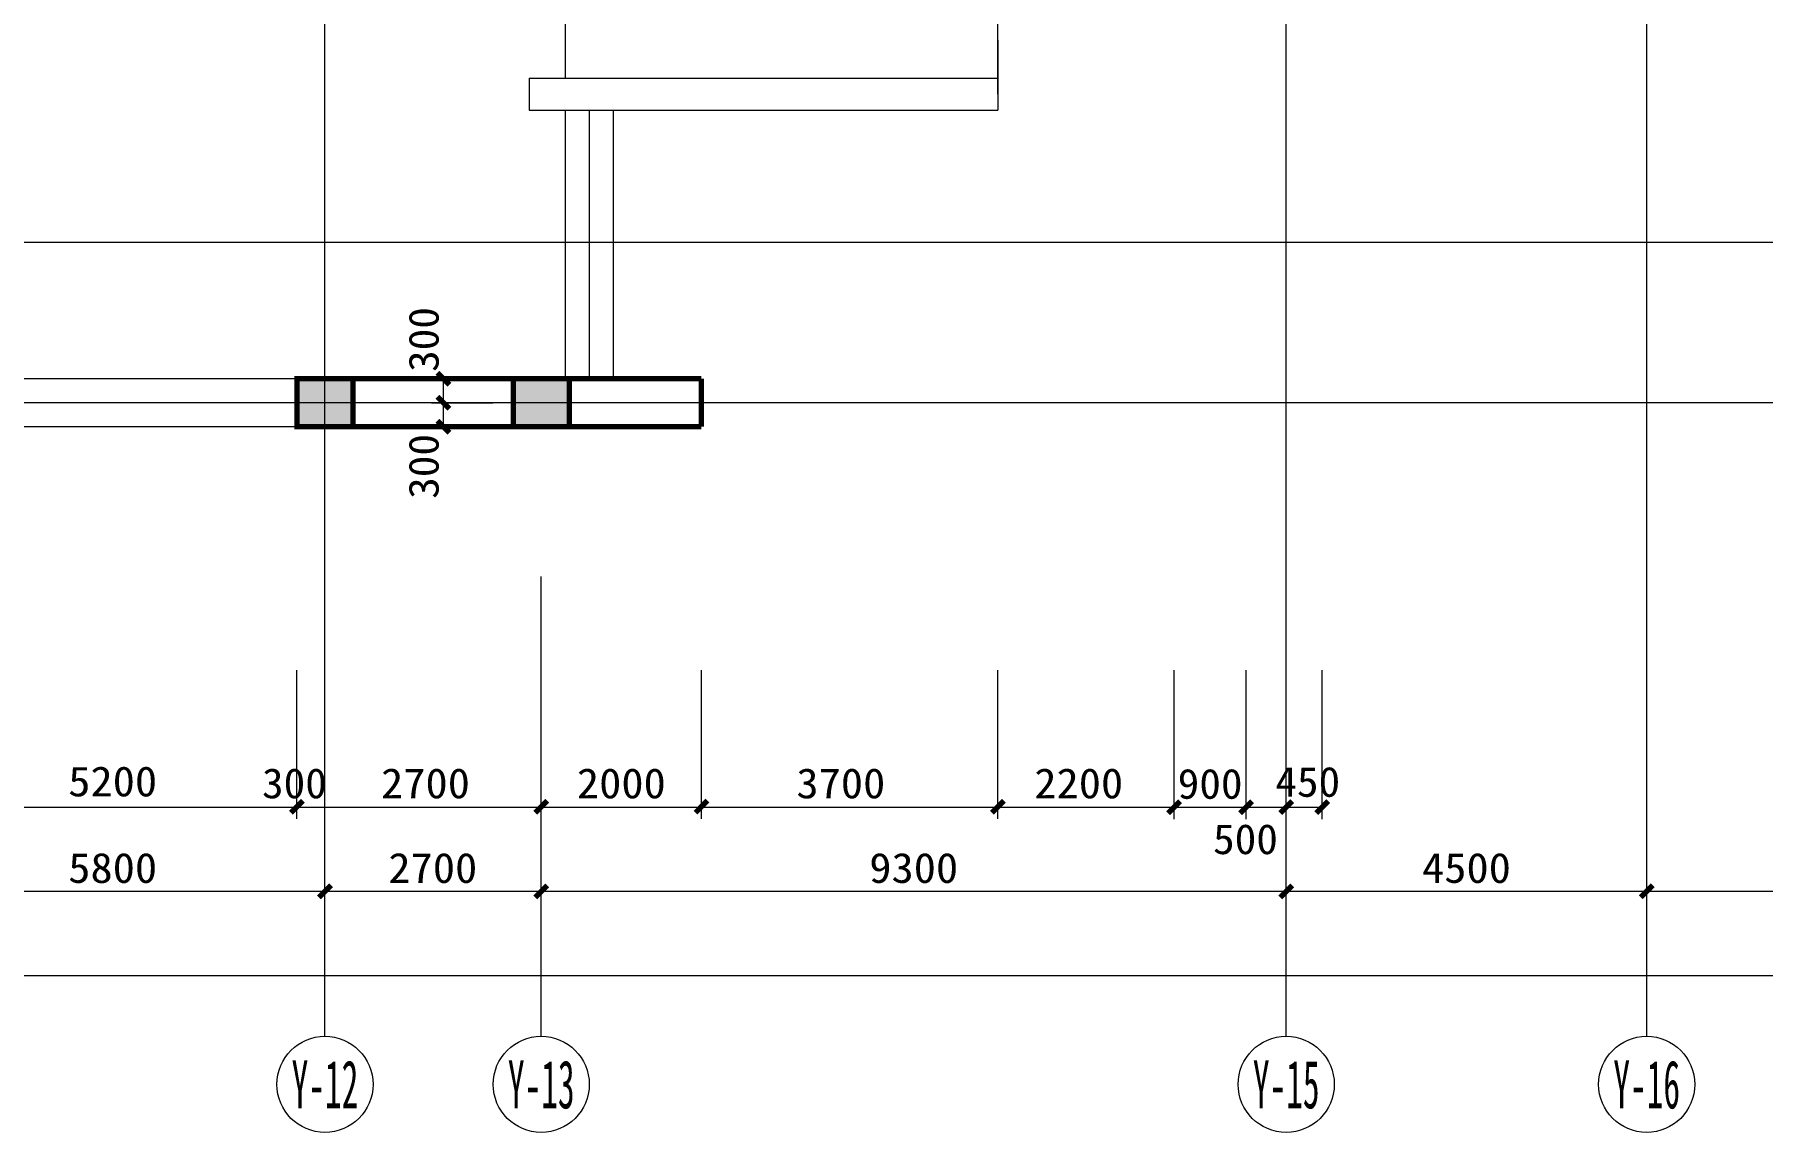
# Model space of a CAD drawing. Extents: x -307567 to 704339, y -10277 to 165507.
# Drawn here: x 159829 to 181399, y 10473 to 24176 of the extents above; entities that cross this region are included whole.
import ezdxf
from ezdxf.enums import TextEntityAlignment as Align

# ---------------------------------------------------------------- set-up
doc = ezdxf.new("R2010")
doc.units = 0
doc.header["$MEASUREMENT"] = 0
doc.layers.add('wode', color=250, linetype='CONTINUOUS', lineweight=0)
doc.styles.get("Standard").update_dxf_attribs({"font": 'txt', "height": 3})

msp = doc.modelspace()

# ---------------------------------------------------------------- linework, layer by layer
at = {"layer": 'wode', "color": 0}
for p, q in [((163454.6026, 14532.32064), (163454.6026, 99322.83485)), ((175454.45261, 14532.32064), (175454.45261, 99322.83485)), ((179954.39636, 14532.32064), (179954.39636, 99322.83485)), ((166452.51435, 25130.49748), (166452.51435, 23630.51623)), ((171854.49761, 23430.51835), (171854.49761, 25130.49748)), ((171854.49761, 24104.38726), (171854.49761, 23319.1859)), ((166002.51997, 23630.51623), (171854.49761, 23630.51623)), ((166004.57073, 23630.51623), (166004.57073, 23230.52047)), ((171854.49761, 23630.51623), (171854.49761, 23230.52047)), ((166002.51997, 23230.52047), (171854.49761, 23230.52047)), ((166452.51435, 23230.52047), (166452.51435, 19880.56311)), ((166752.5106, 23230.52047), (166752.5106, 19880.56311)), ((167052.50685, 23230.52047), (167052.50685, 19880.56311)), ((195197.62623, 21580.54167), (118974.00627, 21580.5411)), ((163604.60073, 19880.56311), (155153.7298, 19880.56311)), ((164783.74859, 19880.56311), (165549.01002, 19880.56311)), ((164933.74671, 19580.56686), (164933.74671, 19880.56311)), ((163604.60073, 19580.56686), (154853.73355, 19580.56686)), ((195197.62623, 19580.56686), (154853.73355, 19580.56686)), ((164783.74859, 19580.56686), (165549.01002, 19580.56686)), ((164933.74671, 19280.57061), (164933.74671, 19580.56686)), ((163604.60073, 19280.57061), (154554.72606, 19280.57061)), ((164783.74859, 19280.57061), (165549.01002, 19280.57061)), ((175454.45261, 14382.32251), (175454.45261, 17484.03402)), ((166154.56886, 14388.3878), (166154.56886, 17410.39335)), ((163104.61919, 14388.3878), (163104.61919, 16243.26736)), ((168154.56827, 14388.3878), (168154.56827, 16243.26736)), ((171854.49761, 14388.3878), (171854.49761, 16243.26736)), ((174054.48231, 14382.32251), (174054.48231, 16243.26736)), ((174054.48231, 14388.3878), (174054.48231, 16243.26736)), ((174954.47106, 14382.32251), (174954.47106, 16243.26736)), ((175904.44698, 14382.32251), (175904.44698, 16243.26736)), ((148654.81202, 14532.32064), (175454.45261, 14532.32064)), ((163454.6026, 11672.82574), (163454.6026, 14532.32064)), ((166154.56886, 11672.82574), (166154.56886, 14532.32064)), ((174054.48231, 14532.32064), (174954.47106, 14532.32064)), ((174954.47106, 14532.32064), (175454.45261, 14532.32064)), ((175454.45261, 11672.82574), (175454.45261, 14532.32064)), ((175454.45261, 14532.32064), (175904.44698, 14532.32064)), ((179954.39636, 11672.82574), (179954.39636, 14532.32064)), ((157654.69952, 13482.33376), (163954.62077, 13482.33376)), ((163954.62077, 13482.33376), (166154.56886, 13482.33376)), ((166154.56886, 13482.33376), (175454.45261, 13482.33376)), ((175454.45261, 13482.33376), (179954.39636, 13482.33376)), ((179954.39636, 13482.33376), (191954.24636, 13482.33376)), ((130205.04264, 12432.34688), (191954.24636, 12432.34688))]:
    msp.add_line(p, q, dxfattribs=at)
at = {"layer": 'wode', "color": 0, "const_width": 67.49915}
for points in [[(163104.61919, 19880.56311), (163104.61919, 19280.57061), (163804.62264, 19280.57061), (163804.62264, 19880.56311), (163104.61919, 19880.56311), (163104.61919, 19280.57061)], [(163454.6026, 19880.56311), (165804.58544, 19880.56311)], [(164858.74765, 19955.56217), (165008.74578, 19805.56405)], [(165804.58544, 19880.56311), (165804.58544, 19280.57061), (166504.58889, 19280.57061), (166504.58889, 19880.56311), (165804.58544, 19880.56311), (165804.58544, 19280.57061)], [(166504.58889, 19880.56311), (168154.56827, 19880.56311)], [(168154.56827, 19880.56311), (168154.56827, 19280.57061)], [(164858.74765, 19655.56592), (165008.74578, 19505.5678)], [(163454.6026, 19280.57061), (165804.58544, 19280.57061)], [(164858.74765, 19355.56967), (165008.74578, 19205.57155)], [(166504.58889, 19280.57061), (168154.56827, 19280.57061)], [(163029.62012, 14463.38687), (163179.61825, 14613.38499)], [(166079.56979, 14463.38687), (166229.56792, 14613.38499)], [(168079.56921, 14463.38687), (168229.56733, 14613.38499)], [(171779.49854, 14463.38687), (171929.49667, 14613.38499)], [(173979.48325, 14457.32157), (174129.48138, 14607.3197)], [(174879.472, 14457.32157), (175029.47013, 14607.3197)], [(175379.45354, 14457.32157), (175529.45167, 14607.3197)], [(175829.44792, 14457.32157), (175979.44604, 14607.3197)], [(163379.60354, 13407.3347), (163529.60167, 13557.33282)], [(166079.56979, 13407.3347), (166229.56792, 13557.33282)], [(175379.45354, 13407.3347), (175529.45167, 13557.33282)], [(179879.39729, 13407.3347), (180029.39542, 13557.33282)]]:
    msp.add_lwpolyline(points, dxfattribs=at)
at = {"layer": 'wode', "color": 0}
for centre in [(163454.6026, 11072.83324), (166154.56886, 11072.83324), (175454.45261, 11072.83324), (179954.39636, 11072.83324)]:
    msp.add_circle(centre, 599.9925, dxfattribs=at)
for points in [[(163104.61919, 19880.56311), (163804.62264, 19880.56311), (163104.61919, 19280.57061), (163804.62264, 19280.57061)], [(165804.58544, 19880.56311), (166504.58889, 19880.56311), (165804.58544, 19280.57061), (166504.58889, 19280.57061)]]:
    msp.add_solid(points, dxfattribs=at)

# ---------------------------------------------------------------- texts
at = {"layer": 'wode', "color": 0, "width": 0.925715}
for p, p2 in [((164873.76211, 19964.56169), (164873.76211, 20774.5518)), ((164873.76211, 18380.58186), (164873.76211, 19190.57196))]:
    msp.add_text('300', height=374.995313, rotation=90, dxfattribs=at).set_placement(p, p2, align=Align.FIT)
at = {"layer": 'wode', "color": 0}
for s, height, width, p, p2 in [('5200', 374.995313, 0.887988, (160249.6744, 14667.31918), (161359.64588, 14667.31918)), ('300', 374.995313, 0.925739, (162668.46741, 14643.3853), (163478.47926, 14643.3853)), ('2700', 374.995313, 0.887988, (164154.56944, 14643.3853), (165264.54092, 14643.3853)), ('2000', 374.995313, 0.934725, (166599.58282, 14643.3853), (167709.5543, 14643.3853)), ('3700', 374.995313, 0.888018, (169339.53881, 14643.3853), (170449.54691, 14643.3853)), ('2200', 374.995313, 0.887988, (172309.50901, 14643.3853), (173419.48049, 14643.3853)), ('900', 374.995313, 0.925698, (174099.48907, 14637.32001), (174909.4643, 14637.32001)), ('450', 374.995313, 0.863984, (175318.18722, 14661.98401), (176128.16245, 14661.98401)), ('500', 374.995313, 0.925698, (174540.84098, 13946.69716), (175350.81621, 13946.69716)), ('5800', 374.995313, 0.887988, (160249.6744, 13587.33313), (161359.64588, 13587.33313)), ('2700', 374.995313, 0.887988, (164245.93793, 13587.33313), (165355.9094, 13587.33313)), ('9300', 374.995313, 0.888018, (170249.52499, 13587.33313), (171359.53309, 13587.33313)), ('4500', 374.995313, 0.888018, (177149.43874, 13587.33313), (178259.44684, 13587.33313)), ('Y-12', 599.9925, 0.416254, (163038.37246, 10772.83699), (163870.86937, 10772.83699)), ('Y-13', 599.9925, 0.416254, (165738.33871, 10772.83699), (166570.83562, 10772.83699)), ('Y-15', 599.9925, 0.416254, (175038.22246, 10772.83699), (175870.71938, 10772.83699)), ('Y-16', 599.9925, 0.416254, (179538.16621, 10772.83699), (180370.66313, 10772.83699))]:
    msp.add_text(s, height=height, dxfattribs=dict(at, width=width)).set_placement(p, p2, align=Align.FIT)

doc.saveas('drawing.dxf')
